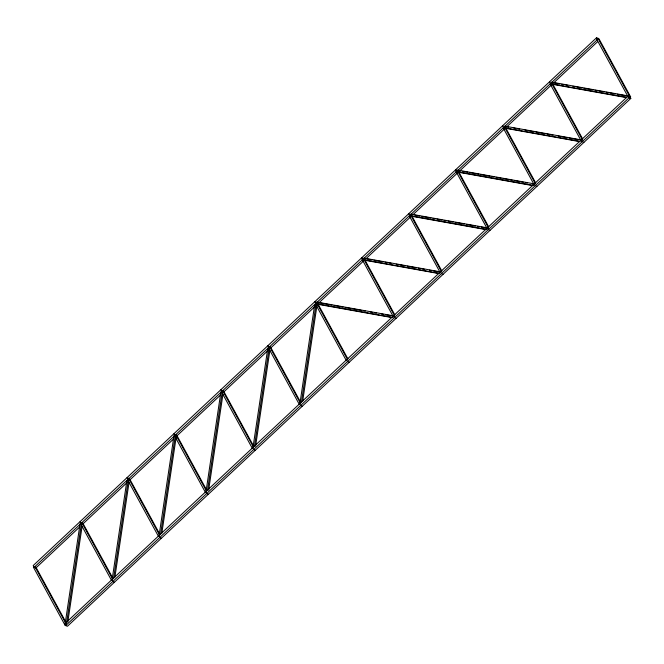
<?xml version="1.0" encoding="UTF-8"?>
<svg xmlns="http://www.w3.org/2000/svg" width="664" height="664" viewBox="0 0 664 664"><rect width="100%" height="100%" fill="white"/><g stroke="black" fill="none" stroke-linecap="round" stroke-linejoin="round"><path stroke-width="1" d="M66.026 625.314L64.989 624.782L80.087 523.68M66.458 623.629L81.556 522.526M67.794 622.118L82.129 526.12M112.092 579.772L126.882 480.711M113.561 578.618L128.351 479.557M114.897 577.116L129.082 482.139M159.036 535.79L173.985 435.709M160.505 534.636L175.445 434.555M161.842 533.126L176.176 437.128M205.832 492.821L220.929 391.718M207.45 490.646L222.398 390.565M208.637 490.165L222.971 394.167M252.934 447.818L267.725 348.758M254.395 446.664L269.343 346.583M255.582 446.175L269.916 350.185M299.879 403.828L314.67 304.768M301.348 402.674L316.139 303.614M302.684 401.172L317.018 305.174M629.787 98.214L630.31 96.629M596.571 37.724L33.2 565.554L34.163 567.322L597.534 39.491L596.571 37.724L598.139 38.545M35.731 568.135L79.705 526.942M82.685 524.145L127.397 482.255M129.629 480.163L173.594 438.97M176.574 436.182L220.539 394.989M223.527 392.192L268.239 350.301M270.472 348.21L315.184 306.32M363.623 260.935L317.417 304.22L392.026 317.599M365.856 258.836L410.568 216.945M412.8 214.854L457.513 172.964M459.754 170.872L504.466 128.974M506.698 126.882L551.41 84.992M553.643 82.9L597.608 41.707M628.426 97.442L629.605 96.338L630.634 96.878L629.464 97.973M65.86 625.455L629.231 97.633L630.8 98.446L67.429 626.276L65.86 625.455L64.898 623.695L628.269 95.865L629.231 97.633M64.989 624.782L66.309 624.65M551.635 82.129L629.273 96.097M553.685 82.842L559.727 83.93M561.744 84.295L563.761 84.66M565.778 85.017L567.795 85.382M572.841 86.287L574.858 86.652M576.875 87.017L581.913 87.922M583.93 88.287L593.002 89.922M595.019 90.279L597.036 90.644M599.053 91.01L604.091 91.914M606.107 92.279L608.124 92.636M610.141 93.001L615.188 93.906M617.205 94.271L626.276 95.906M550.107 83.531L626.741 97.317M553.162 84.428L626.766 97.674M504.69 126.11L582.328 140.079M506.732 126.824L508.749 127.189M513.795 128.094L515.812 128.459M517.82 128.824L519.837 129.19M524.884 130.094L526.901 130.459M528.918 130.816L533.956 131.729M535.972 132.086L545.044 133.721M547.061 134.087L549.078 134.452M551.095 134.809L553.112 135.174M558.158 136.078L560.175 136.444M562.192 136.809L567.23 137.714M569.247 138.079L578.319 139.714M503.163 127.513L579.788 141.308M505.204 128.227L579.813 141.656M457.745 170.092L534.371 183.887L535.333 185.605L536.902 186.418M458.774 170.631L460.791 170.997M462.808 171.353L467.854 172.267M469.871 172.623L478.943 174.258M480.96 174.624L490.032 176.259M492.049 176.616L494.066 176.981M496.083 177.346L501.129 178.251M503.146 178.616L508.184 179.521M510.201 179.886L512.218 180.251M514.235 180.608L519.273 181.521M521.29 181.878L523.307 182.243M525.324 182.608L527.341 182.973M532.379 183.878L534.395 184.243M456.218 171.503L533.856 185.472M458.26 172.217L532.868 185.646M410.8 214.082L488.438 228.051M414.859 215.161L419.897 216.066M421.914 216.431L430.986 218.066M433.003 218.423L435.02 218.788M437.036 219.153L442.083 220.058M444.091 220.423L446.108 220.788M448.125 221.145L453.172 222.058M455.189 222.415L464.26 224.05M466.277 224.415L475.349 226.05M477.366 226.407L479.383 226.773M481.4 227.138L486.446 228.042M409.265 215.485L486.903 229.453M411.306 216.198L485.923 229.628M363.847 258.064L440.481 271.858L441.444 273.576L443.012 274.39M366.901 258.968L371.94 259.873M373.957 260.238L383.028 261.865M385.045 262.23L387.062 262.595M389.079 262.961L391.096 263.317M396.142 264.231L398.159 264.587M400.176 264.953L405.214 265.857M407.231 266.222L416.303 267.858M418.32 268.223L420.337 268.58M422.354 268.945L424.371 269.31M429.417 270.215L431.426 270.58M433.443 270.937L438.489 271.85M362.32 259.466L438.954 273.261M364.362 260.188L438.979 273.618M316.902 302.054L394.541 316.022M318.944 302.767L328.016 304.402M330.033 304.768L332.05 305.125M334.067 305.49L339.113 306.394M341.13 306.76L343.147 307.125M345.156 307.49L350.202 308.395M352.219 308.76L361.291 310.387M363.308 310.752L365.324 311.117M370.363 312.022L372.379 312.387M374.396 312.752L376.413 313.109M381.46 314.022L383.477 314.379M385.493 314.744L390.532 315.649M315.375 303.456L393.013 317.425M583.855 142.436L582.278 141.623L581.315 139.855M489.957 230.4L488.389 229.586L487.426 227.818M396.068 318.371L394.491 317.558L393.528 315.79M349.115 362.361L347.546 361.548L346.583 359.78M302.17 406.343L300.601 405.53L299.638 403.762M255.225 450.333L253.648 449.52L252.685 447.752M208.272 494.315L206.703 493.501L205.74 491.733M161.327 538.305L159.758 537.491L158.796 535.724M114.382 582.286L112.805 581.473L111.843 579.705M34.395 567.662L33.366 567.122L65.064 625.264L66.093 625.803M630.634 96.878L598.936 38.736L597.907 38.197L629.605 96.338M629.837 96.678L630.8 98.446M596.729 39.3L627.936 96.529M552.489 83.631L582.701 139.042M551.452 83.091L582.162 139.415M549.618 81.713L550.581 83.481M550.282 84.195L581.481 141.424M505.536 127.612L535.748 183.032M504.507 127.081L535.209 183.405M502.673 125.695L503.636 127.463M503.329 128.177L534.039 184.501M458.592 171.602L488.804 227.013M457.064 170.158L488.264 227.387M455.728 169.685L456.691 171.453M455.886 171.254L487.094 228.491M411.647 215.584L441.859 271.003M410.609 215.053L441.319 271.377M408.775 213.667L409.738 215.435M409.439 216.149L440.141 272.472M364.694 259.574L394.906 314.985M363.664 259.035L394.374 315.358M361.83 257.657L362.793 259.425M361.996 259.226L393.196 316.454M317.749 303.556L347.961 358.967M316.222 302.112L347.421 359.34M314.885 301.639L315.848 303.406M315.541 304.12L346.251 360.444M270.306 346.633L300.518 402.044M269.767 347.006L300.477 403.33M267.932 345.629L268.903 347.397M268.098 347.197L299.306 404.426M223.361 390.623L253.573 446.034M222.822 390.996L253.532 447.312M220.987 389.61L221.95 391.378M221.651 392.092L252.353 448.416M176.417 434.605L206.628 490.015M175.877 434.978L206.579 491.302M174.043 433.6L175.005 435.36M174.209 435.169L205.408 492.397M129.463 478.586L159.675 534.005M128.434 478.055L159.634 535.284M127.098 477.582L128.061 479.35M127.754 480.064L158.464 536.387M82.519 522.576L112.731 577.987M81.979 522.95L112.689 579.274M80.145 521.564L81.108 523.332M80.311 523.141L111.51 580.369M35.574 566.558L66.275 622.882M35.034 566.931L66.234 624.168"/></g></svg>
